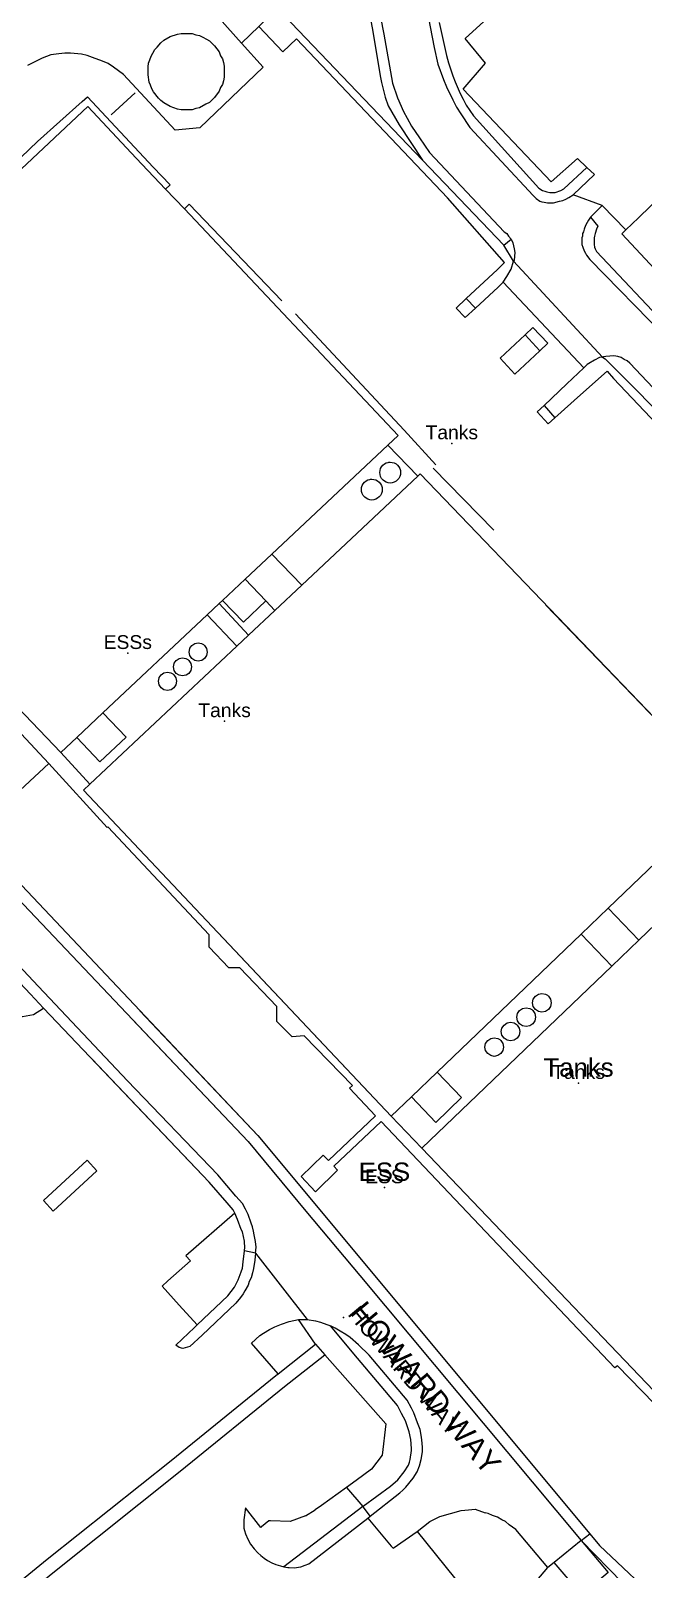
# Model space of a CAD drawing. Header units: millimetres. Extents: x 111502 to 977541, y 8702 to 1044108.
# Drawn here: x 975233.3 to 975333, y 478580.9 to 478831.4 of the extents above; entities that cross this region are included whole.
import ezdxf
from ezdxf.enums import TextEntityAlignment as Align

# ---------------------------------------------------------------- set-up
doc = ezdxf.new("R2010")
doc.units = ezdxf.units.MM
doc.header["$LTSCALE"] = 0.25
doc.layers.add('X HVSS Site Background', color=8, linetype='Continuous')
doc.styles.add('85C29BD3-77E0-4928-B775-6F', font='arial.ttf', dxfattribs={"height": 0.2})
doc.styles.add('OS Master Map$1$Standard', font='txt')

# ---------------------------------------------------------------- blocks, each defined once
blk = doc.blocks.new('OS MAP')
at = {"layer": 'X HVSS Site Background'}
for points in [[(489070.6, 243382.6), (489072.6, 243372.3), (489074, 243364.3), (489074.8, 243361.9), (489075.8, 243359.7), (489076.4, 243358.6), (489077.1, 243357.3), (489078.4, 243355.4), (489080, 243353), (489092.2, 243340.1), (489092.6, 243339.8), (489092.9, 243339.4), (489093.3, 243338.9)], [(489078.59, 243381.38), (489080.8, 243370.1), (489081.4, 243367.4), (489082.3, 243364.9), (489082.8, 243363.7), (489083.8, 243361.6), (489084.4, 243360.4), (489085.1, 243359.3), (489086.6, 243357.1), (489096.9, 243346), (489097.4, 243345.5), (489098, 243345.1), (489098.3, 243345), (489098.7, 243344.9), (489099.2, 243344.8), (489100.2, 243344.8), (489101.2, 243345.1), (489101.7, 243345.2), (489102.2, 243345.4), (489102.7, 243345.7), (489103.4, 243346.1)], [(489081.6, 243374.2), (489082.8, 243368.8), (489083.1, 243367.6), (489083.8, 243365.5), (489084.2, 243364.5), (489085, 243362.6), (489085.5, 243361.7), (489086, 243360.7), (489087.2, 243359), (489097.8, 243347.2), (489098.4, 243346.8), (489098.8, 243346.7), (489099.1, 243346.6), (489099.6, 243346.5), (489100.5, 243346.5), (489101.4, 243346.8), (489101.9, 243347.1), (489105.65, 243350.55)], [(489066.2, 243387.4), (489066.7, 243386.9), (489067.5, 243385.9), (489068.1, 243384.8), (489068.4, 243384.2), (489068.7, 243383.5), (489069, 243382.4), (489070.8, 243372.7), (489072, 243365.5), (489072.2, 243364.4), (489072.8, 243362), (489073.3, 243360.6), (489075.1, 243357.5), (489078.87, 243351.77)], [(489078.87, 243351.77), (489050.4, 243381.6), (489011.8, 243375.2), (489000, 243371.8), (488950.1, 243357.75), (488935.55, 243343.85), (488923.05, 243331.8)], [(489049.4, 243370.8), (489045.8, 243374.9), (489051, 243380), (489054.7, 243375.9), (489052.26, 243373.55)], [(489104.09, 243352.04), (489099.84, 243348.22), (489085.49, 243363.35), (489089.16, 243367.58), (489085.81, 243371.56), (489093.65, 243378.77)], [(489052.26, 243373.55), (489049.4, 243370.8)], [(489091.07, 243333.98), (489092.25, 243335.09), (489082.94, 243345.61), (489058.4, 243371.5), (489056.13, 243369.42), (489052.26, 243373.55)], [(489049.4, 243370.8), (489052.96, 243366.91), (489042.62, 243357.02), (489038.61, 243356.62), (489030.2, 243365.7), (489028.6, 243366.9), (489027.7, 243367.5), (489026.8, 243367.9), (489025.2, 243368.5), (489024.3, 243368.8), (489023.4, 243369), (489021.6, 243369.2), (489020.7, 243369.2), (489019.7, 243369.1), (489018.4, 243368.9), (489017, 243368.4), (489014.6, 243367.2)], [(489044.21, 243361.18), (489043.61, 243360.88), (489042.61, 243360.28), (489042.01, 243360.18), (489041.41, 243359.98), (489039.61, 243359.98), (489039.01, 243360.08), (489037.81, 243360.48), (489036.81, 243361.08), (489036.31, 243361.48), (489035.91, 243361.88), (489035.11, 243362.88), (489034.81, 243363.38), (489034.61, 243363.98), (489034.41, 243364.48), (489034.21, 243365.68), (489034.21, 243366.98), (489034.31, 243367.58), (489034.51, 243368.08), (489034.71, 243368.68), (489035.01, 243369.18), (489035.31, 243369.78), (489035.71, 243370.18), (489036.31, 243370.88), (489036.81, 243371.28), (489037.81, 243371.88), (489039.01, 243372.28), (489039.61, 243372.38), (489041.41, 243372.38), (489042.01, 243372.18), (489042.61, 243372.08), (489043.11, 243371.78), (489043.71, 243371.48), (489044.21, 243371.18), (489045.01, 243370.38), (489045.81, 243369.38), (489046.01, 243368.78), (489046.31, 243368.28), (489046.51, 243367.68), (489046.61, 243367.08), (489046.61, 243365.28), (489046.51, 243364.68), (489046.31, 243364.08), (489046.01, 243363.58), (489045.81, 243362.98), (489045.01, 243361.98), (489044.21, 243361.18)], [(489032.11, 243362.75), (489028.23, 243359.12)], [(488969.3, 243308.4), (488993.97, 243331.87), (488993.57, 243332.29), (488992.58, 243332.38), (488991.44, 243332.47), (488989.91, 243334.08), (488989.78, 243336.28), (488991.46, 243337.88), (488993.72, 243337.69), (488995.23, 243336.1), (488995.24, 243334.78), (488995.24, 243333.9), (488995.66, 243333.47), (489000, 243337.6), (489024.4, 243360.5), (489032.31, 243352.11), (489037.07, 243347.05)], [(488999.7, 243339.01), (489000, 243339.3), (489016.2, 243354.8), (489023.5, 243361.3), (489024.38, 243362.08), (489035.07, 243350.64)], [(489129.4, 243357.3), (489114.03, 243342.35), (489112, 243340.39)], [(489037.07, 243347.05), (489037.83, 243347.72), (489035.07, 243350.64)], [(489092.1, 243337.9), (489078.87, 243351.77)], [(489103.4, 243346.1), (489106.86, 243349.45), (489105.65, 243350.55)], [(489105.65, 243350.55), (489104.09, 243352.04)], [(489037.07, 243347.05), (489040.13, 243343.81)], [(489108.1, 243344.4), (489103.4, 243346.1)], [(489040.13, 243343.81), (489040.92, 243344.61), (489055.97, 243328.87)], [(489040.13, 243343.81), (489074.9, 243306.9), (489073.26, 243305.36)], [(489108.1, 243344.4), (489106.2, 243342.5)], [(489112, 243340.39), (489108.1, 243344.4)], [(489106.2, 243342.5), (489105.9, 243342), (489105.7, 243341.6), (489105.4, 243341.1), (489105.2, 243340.5), (489105.1, 243340.1), (489104.9, 243339.8), (489104.9, 243339.4), (489104.8, 243339.1), (489104.8, 243338), (489105, 243337.6), (489105.2, 243337), (489105.4, 243336.6), (489105.6, 243336.3), (489106.1, 243335.6), (489118.2, 243323.2)], [(489106.2, 243342.5), (489107.4, 243341), (489107.2, 243340.5), (489107, 243339.8), (489106.9, 243339.4), (489106.8, 243339.1), (489106.8, 243338), (489106.9, 243337.6), (489107, 243337.3), (489107.2, 243336.9), (489119, 243324.4), (489119.4, 243324.1), (489120.4, 243323.5), (489121.4, 243323.1), (489122, 243323), (489122.6, 243322.8), (489123.2, 243322.8), (489123.9, 243322.7), (489124.5, 243322.7), (489125.1, 243322.8), (489126.4, 243321.2)], [(489112, 243340.39), (489111.33, 243339.75), (489124.23, 243325.92)], [(489092.1, 243337.9), (489093.3, 243338.9)], [(489093.7, 243335.3), (489092.1, 243337.9)], [(489093.3, 243338.9), (489093.6, 243338.3), (489093.8, 243337.3), (489093.9, 243336.7), (489093.8, 243335.5), (489093.7, 243335.3)], [(489092, 243331.9), (489092.6, 243332.8), (489093.3, 243334), (489093.7, 243335.3)], [(489093.7, 243335.3), (489108.2, 243319.7)], [(489086.01, 243329.22), (489091.07, 243333.98)], [(489092, 243331.9), (489091.2, 243331.1), (489087.49, 243327.64)], [(489105.14, 243317.96), (489092, 243331.9)], [(489086.01, 243329.22), (489084.37, 243327.65), (489085.85, 243326.16), (489087.49, 243327.64)], [(489087.49, 243327.64), (489086.01, 243329.22)], [(489058.2, 243326.74), (489075.88, 243307.79), (489081.03, 243302.16)], [(489098, 243320.7), (489093.9, 243316.9), (489091.5, 243319.5), (489095.6, 243323.3)], [(489095.6, 243323.3), (489096.85, 243324.48), (489099.28, 243321.93), (489098, 243320.7)], [(489095.6, 243323.3), (489098, 243320.7)], [(489105.14, 243317.96), (489102.38, 243315.32)], [(489105.7, 243318.5), (489105.14, 243317.96)], [(489108.2, 243319.7), (489107.7, 243319.6), (489106.9, 243319.2), (489105.93, 243318.65), (489105.7, 243318.5)], [(489153.1, 243275.85), (489112.6, 243318.7), (489112.2, 243319.1), (489111.7, 243319.3), (489111.2, 243319.6), (489110.7, 243319.8), (489110, 243319.9), (489108.7, 243319.8), (489108.32, 243319.72), (489108.2, 243319.7)], [(489108.2, 243319.7), (489108.6, 243319.4), (489113.8, 243314.2), (489132.12, 243295.42), (489133.8, 243293.7), (489169.9, 243255.5)], [(489102.38, 243315.32), (489098.7, 243311.8)], [(489104.62, 243313.54), (489108.93, 243317.39), (489109.97, 243316.22), (489202.46, 243218.66), (489194.88, 243211.17), (489203.56, 243203.15)], [(489018.08, 243253.52), (489000, 243272.8), (488967.3, 243307.4), (488963.8, 243304.1), (488963.1, 243304.8), (488962.8, 243305.5), (488962.7, 243306.2), (488962.5, 243306.9), (488962.5, 243307.9), (488962.6, 243308.8), (488962.8, 243309.7), (488963, 243310.5), (488963.5, 243311.6), (488963.9, 243312.4), (488964.8, 243313.7)], [(489100.41, 243309.77), (489104.62, 243313.54)], [(489098.7, 243311.8), (489097.56, 243310.79), (489099.33, 243308.8), (489099.34, 243308.81), (489100.41, 243309.77)], [(489098.7, 243311.8), (489100.41, 243309.77)], [(489020, 243255.3), (489000, 243276.2), (488969.3, 243308.4)], [(489073.26, 243305.36), (489054.38, 243287.61)], [(489078.14, 243300.32), (489073.26, 243305.36)], [(489072.47, 243299.64), (489072.43, 243299.67), (489072.22, 243299.93), (489072.07, 243300.22), (489071.97, 243300.54), (489071.94, 243300.87), (489071.97, 243301.2), (489072.07, 243301.52), (489072.22, 243301.82), (489072.43, 243302.07), (489072.69, 243302.28), (489072.98, 243302.44), (489073.3, 243302.54), (489073.41, 243302.55), (489073.63, 243302.57), (489073.97, 243302.54), (489074.28, 243302.44), (489074.58, 243302.28), (489074.83, 243302.07), (489075.04, 243301.82), (489075.2, 243301.52), (489075.3, 243301.2), (489075.33, 243300.87), (489075.32, 243300.67), (489075.3, 243300.54), (489075.2, 243300.22), (489075.04, 243299.93), (489074.83, 243299.67), (489074.58, 243299.46), (489074.28, 243299.3), (489073.97, 243299.21), (489073.63, 243299.17), (489073.3, 243299.21), (489072.98, 243299.3), (489072.69, 243299.46), (489072.47, 243299.64)], [(489059.22, 243282.54), (489078.14, 243300.32)], [(489078.14, 243300.32), (489078.5, 243300.66), (489128.5, 243248.56), (489109.1, 243229.94)], [(489090.49, 243291.5), (489080.6, 243301.62)], [(489018.08, 243253.52), (489006.3, 243242.6), (489000, 243249.4), (488999.52, 243248.9), (488984.16, 243264.99), (488979.2, 243269.95), (488978.83, 243270.33), (488979.6, 243271.1), (488980.45, 243271.95), (488983.4, 243274.9), (488978.5, 243280.1), (488974.6, 243276.4), (488955.8, 243296.5), (488958.05, 243298.62)], [(489069.48, 243296.88), (489069.44, 243296.91), (489069.23, 243297.17), (489069.07, 243297.46), (489068.98, 243297.78), (489068.94, 243298.11), (489068.98, 243298.44), (489069.07, 243298.76), (489069.23, 243299.05), (489069.44, 243299.31), (489069.7, 243299.52), (489069.99, 243299.68), (489070.31, 243299.77), (489070.41, 243299.79), (489070.64, 243299.81), (489070.97, 243299.77), (489071.29, 243299.68), (489071.58, 243299.52), (489071.84, 243299.31), (489072.05, 243299.05), (489072.21, 243298.76), (489072.3, 243298.44), (489072.34, 243298.11), (489072.33, 243297.9), (489072.3, 243297.78), (489072.21, 243297.46), (489072.05, 243297.17), (489071.84, 243296.91), (489071.58, 243296.7), (489071.29, 243296.54), (489070.97, 243296.45), (489070.64, 243296.41), (489070.31, 243296.45), (489069.99, 243296.54), (489069.7, 243296.7), (489069.48, 243296.88)], [(488946.94, 243294.27), (488946.59, 243289.8), (488965.4, 243274.45), (488991, 243253.65), (489000, 243246.3), (489007.2, 243240.4), (489052.09, 243192.92), (489106.1, 243128.03)], [(488945.8, 243288.35), (488946.1, 243288.05), (488949.4, 243285.35), (488966.5, 243271.4), (489000, 243243.6), (489006, 243238.9), (489050.49, 243191.92), (489059.92, 243180.61), (489068.66, 243170.13), (489104.69, 243126.92)], [(489054.38, 243287.61), (489050.02, 243283.51)], [(489059.22, 243282.54), (489054.38, 243287.61)], [(489050.02, 243283.51), (489046.34, 243280.06)], [(489053.38, 243279.99), (489050.02, 243283.51)], [(489054.86, 243278.44), (489059.22, 243282.54)], [(489046.34, 243280.06), (489045.79, 243279.53)], [(489053.38, 243279.99), (489049.74, 243276.5), (489046.34, 243280.06)], [(489054.86, 243278.44), (489053.38, 243279.99)], [(489043.86, 243277.73), (489026.88, 243261.77)], [(489045.79, 243279.53), (489043.86, 243277.73)], [(489048.66, 243272.62), (489043.86, 243277.73)], [(489045.79, 243279.53), (489050.59, 243274.42)], [(489050.59, 243274.42), (489054.86, 243278.44)], [(489024.76, 243250.15), (489048.66, 243272.62)], [(489043.24, 243272.85), (489043.42, 243272.7), (489043.74, 243272.22), (489043.85, 243271.65), (489043.74, 243271.08), (489043.42, 243270.6), (489042.96, 243270.29), (489042.94, 243270.28), (489042.37, 243270.17), (489041.81, 243270.28), (489041.33, 243270.6), (489041.01, 243271.08), (489040.89, 243271.65), (489041.01, 243272.22), (489041.03, 243272.27), (489041.33, 243272.7), (489041.81, 243273.02), (489042.37, 243273.13), (489042.94, 243273.02), (489043.24, 243272.85)], [(489048.66, 243272.62), (489050.59, 243274.42)], [(489040.7, 243270.43), (489040.88, 243270.28), (489041.2, 243269.8), (489041.31, 243269.23), (489041.2, 243268.66), (489040.88, 243268.18), (489040.41, 243267.87), (489040.39, 243267.86), (489039.83, 243267.75), (489039.26, 243267.86), (489038.78, 243268.18), (489038.46, 243268.66), (489038.35, 243269.23), (489038.46, 243269.8), (489038.48, 243269.85), (489038.78, 243270.28), (489039.26, 243270.6), (489039.83, 243270.71), (489040.39, 243270.6), (489040.7, 243270.43)], [(489038.25, 243268.08), (489038.43, 243267.92), (489038.75, 243267.44), (489038.86, 243266.88), (489038.75, 243266.31), (489038.43, 243265.83), (489037.96, 243265.52), (489037.95, 243265.51), (489037.38, 243265.4), (489036.81, 243265.51), (489036.33, 243265.83), (489036.01, 243266.31), (489035.9, 243266.88), (489036.01, 243267.44), (489036.04, 243267.5), (489036.33, 243267.92), (489036.81, 243268.25), (489037.38, 243268.36), (489037.95, 243268.25), (489038.25, 243268.08)], [(489026.88, 243261.77), (489022.61, 243257.75)], [(489026.88, 243261.77), (489030.64, 243257.77), (489026.37, 243253.76), (489022.61, 243257.75)], [(489022.61, 243257.75), (489020, 243255.3)], [(489020, 243255.3), (489024.76, 243250.15)], [(489044.14, 243225.6), (489027.69, 243243.19), (489027.54, 243243.05), (489018.08, 243253.52)], [(489051.69, 243173.72), (489051.79, 243174.72), (489051.69, 243175.62), (489051.49, 243176.72), (489051.39, 243177.32), (489051.19, 243178.02), (489050.99, 243178.62), (489050.49, 243180.02), (489050.09, 243180.92), (489049.59, 243181.82), (489048.49, 243183.02), (489045.59, 243186.52), (489030.85, 243201.83), (489016.4, 243217.2), (489001.3, 243233.2), (489000, 243234.6), (488979.35, 243251.45)], [(489073.8, 243196.06), (489023.7, 243249.16), (489024.76, 243250.15)], [(489114.08, 243224.73), (489133.3, 243243.16), (489137.22, 243239.05)], [(489109.1, 243229.94), (489104.7, 243225.72)], [(489114.08, 243224.73), (489109.1, 243229.94)], [(489049.14, 243220.21), (489047.35, 243220.22), (489044.17, 243223.56), (489044.14, 243225.6)], [(489104.7, 243225.72), (489081.26, 243203.22)], [(489109.68, 243220.5), (489104.7, 243225.72)], [(489109.68, 243220.5), (489114.08, 243224.73)], [(489129.5, 243137.76), (489128.55, 243136.92), (489110.61, 243155.4), (489110.2, 243155.05), (489072.13, 243195.19), (489064.46, 243187.91), (489065.06, 243187.24), (489061.47, 243183.74), (489059.12, 243186.23), (489062.73, 243189.73), (489063.57, 243188.85), (489071.24, 243196.12), (489067.02, 243200.6), (489067.47, 243201.04), (489059.64, 243209.13), (489057.65, 243208.95), (489055.16, 243211.5), (489055.17, 243213.92), (489049.14, 243220.21)], [(489078.8, 243190.86), (489109.68, 243220.5)], [(489104.69, 243126.92), (489118.29, 243113.02), (489167.5, 243156.7), (489181, 243171.4), (489193, 243186), (489193.39, 243186.51), (489202.4, 243198.4), (489213.2, 243212), (489218.4, 243218.5), (489220.8, 243222.1)], [(489017.22, 243213.67), (489015.1, 243215.9), (489012.5, 243218.7)], [(489096.8, 243214.51), (489096.92, 243215.1), (489097.25, 243215.59), (489097.74, 243215.92), (489098.32, 243216.03), (489098.9, 243215.92), (489099.22, 243215.74), (489099.4, 243215.59), (489099.73, 243215.1), (489099.84, 243214.51), (489099.73, 243213.93), (489099.4, 243213.44), (489098.9, 243213.11), (489098.32, 243212.99), (489097.74, 243213.11), (489097.25, 243213.44), (489096.92, 243213.93), (489096.8, 243214.51)], [(489010.48, 243213.48), (489012.1, 243212.56), (489013.35, 243212.3), (489013.76, 243212.28), (489015.59, 243212.64), (489017.22, 243213.67)], [(489048.34, 243180.25), (489048.09, 243180.82), (489047.09, 243181.92), (489044.19, 243185.32), (489017.22, 243213.67)], [(489094.24, 243212.18), (489094.36, 243212.76), (489094.69, 243213.26), (489095.18, 243213.59), (489095.76, 243213.7), (489096.35, 243213.59), (489096.66, 243213.41), (489096.84, 243213.26), (489097.17, 243212.76), (489097.28, 243212.18), (489097.17, 243211.6), (489096.84, 243211.11), (489096.35, 243210.78), (489095.76, 243210.66), (489095.18, 243210.78), (489094.69, 243211.11), (489094.36, 243211.6), (489094.24, 243212.18)], [(489091.7, 243209.82), (489091.82, 243210.4), (489092.15, 243210.89), (489092.64, 243211.23), (489093.22, 243211.34), (489093.8, 243211.23), (489094.12, 243211.05), (489094.3, 243210.89), (489094.63, 243210.4), (489094.74, 243209.82), (489094.63, 243209.24), (489094.3, 243208.74), (489093.8, 243208.41), (489093.22, 243208.3), (489092.64, 243208.41), (489092.15, 243208.74), (489091.82, 243209.24), (489091.7, 243209.82)], [(489089.04, 243207.31), (489089.16, 243207.89), (489089.49, 243208.39), (489089.98, 243208.72), (489090.56, 243208.83), (489091.15, 243208.72), (489091.46, 243208.54), (489091.64, 243208.39), (489091.97, 243207.89), (489092.09, 243207.31), (489091.97, 243206.73), (489091.64, 243206.24), (489091.15, 243205.91), (489090.56, 243205.79), (489089.98, 243205.91), (489089.49, 243206.24), (489089.16, 243206.73), (489089.04, 243207.31)], [(489081.26, 243203.22), (489077.08, 243199.2)], [(489081.26, 243203.22), (489085.25, 243199.07), (489081.07, 243195.05), (489077.08, 243199.2)], [(489077.08, 243199.2), (489073.8, 243196.06)], [(489106.1, 243128.03), (489107.69, 243126.12), (489118.29, 243116.12), (489145.5, 243140), (489164.4, 243157), (489177.9, 243171.1), (489199.45, 243198.02)], [(489073.8, 243196.06), (489078.8, 243190.86)], [(489129.5, 243137.76), (489078.8, 243190.86)], [(489017.2, 243182.34), (489024.3, 243188.87), (489025.89, 243187.14), (489018.8, 243180.61), (489017.2, 243182.34)], [(489048.34, 243180.25), (489040.38, 243173.32), (489041.12, 243172.48), (489037.45, 243169.23), (489036.49, 243168.39), (489039.29, 243165.29), (489042.21, 243162.06)], [(489049.89, 243174.12), (489049.99, 243174.72), (489049.89, 243175.52), (489049.89, 243175.72), (489049.59, 243177.22), (489049.39, 243177.62), (489048.79, 243179.22), (489048.34, 243180.25)], [(489051.69, 243173.72), (489051.59, 243172.62), (489051.39, 243171.22), (489051.19, 243170.52), (489050.99, 243169.72), (489050.69, 243169.12), (489050.49, 243168.52), (489049.99, 243167.62), (489049.69, 243167.12), (489049.29, 243166.52), (489048.49, 243165.62), (489043, 243160.4), (489041.04, 243158.56), (489039.89, 243158.21), (489039.26, 243158.4), (489038.75, 243158.75), (489040.79, 243160.7), (489041.73, 243161.6), (489042.21, 243162.06)], [(489042.21, 243162.06), (489047.19, 243166.82), (489048.29, 243168.22), (489048.89, 243169.42), (489049.39, 243170.72), (489049.59, 243171.32), (489049.7, 243172.34), (489049.89, 243174.12)], [(489051.69, 243173.72), (489049.89, 243174.12)], [(489051.69, 243173.72), (489060.09, 243162.92)], [(489055.39, 243154.11), (489051.07, 243159.11), (489052.39, 243160.32), (489052.99, 243160.72), (489053.96, 243161.3), (489053.97, 243161.3), (489054.85, 243161.75), (489055.95, 243162.17), (489057.19, 243162.62), (489058.69, 243162.92)], [(489058.69, 243162.92), (489060.09, 243162.92)], [(489061.49, 243158.92), (489058.69, 243162.92)], [(489060.09, 243162.92), (489061.49, 243162.72), (489062.29, 243162.52), (489063.89, 243161.92)], [(489070.38, 243130.91), (489075.19, 243134.72), (489075.69, 243135.12), (489076.19, 243135.62), (489077.39, 243137.12), (489077.99, 243138.12), (489078.39, 243139.12), (489078.69, 243140.12), (489078.79, 243140.72), (489078.89, 243141.42), (489078.89, 243142.12), (489078.79, 243143.32), (489078.69, 243144.12), (489078.49, 243145.02), (489078.09, 243146.12), (489077.49, 243147.72), (489077.09, 243148.52), (489076.39, 243149.82), (489070.19, 243157.12), (489068.49, 243158.82), (489067.09, 243160.02), (489066.39, 243160.52), (489065.49, 243161.02), (489064.69, 243161.52), (489063.89, 243161.92)], [(489069.19, 243132.49), (489069.2, 243132.5), (489069.21, 243132.51), (489073.69, 243135.82), (489074.89, 243136.82), (489075.89, 243138.12), (489076.59, 243139.22), (489076.79, 243139.72), (489076.89, 243140.12), (489077.09, 243141.62), (489077.09, 243141.92), (489076.99, 243143.42), (489076.69, 243144.62), (489076.09, 243146.42), (489075.49, 243147.62), (489074.79, 243148.92), (489068.29, 243156.62), (489063.89, 243161.92)], [(489017, 243117.9), (489015.9, 243119.3), (489015.86, 243119.34), (489019.24, 243122.11), (489039.44, 243138.21), (489056.44, 243152), (489063.01, 243157.19)], [(489055.39, 243154.11), (489061.49, 243158.92)], [(489061.49, 243158.92), (489063.01, 243157.19)], [(489063.01, 243157.19), (489072.89, 243145.92), (489072.33, 243140.85), (489070.58, 243138.55), (489068.1, 243136.71), (489066.51, 243135.57)], [(488959.65, 243076.9), (488965.8, 243081.8), (488987.1, 243098.75), (488998.99, 243108.47), (489000, 243109.3), (489014.21, 243120.96), (489017.8, 243123.9), (489038, 243140), (489055, 243153.8), (489055.39, 243154.11)], [(489066.51, 243135.57), (489062.43, 243132.63), (489061.39, 243131.94)], [(489066.51, 243135.57), (489069.19, 243132.49)], [(489053.89, 243130.12), (489052.68, 243129.16), (489052.55, 243129.06), (489050.07, 243132.26), (489049.8, 243130.3), (489049.82, 243128.95), (489049.91, 243128.56), (489050.08, 243128.04), (489050.43, 243127.17), (489050.91, 243126.35), (489051.51, 243125.61), (489052.06, 243124.96), (489052.55, 243124.48), (489053.13, 243124.04), (489053.66, 243123.67), (489054.35, 243123.3), (489055, 243123.06), (489055.76, 243122.8), (489056.31, 243122.68)], [(489069.19, 243132.49), (489069.18, 243132.49), (489056.31, 243122.68)], [(489070.38, 243130.91), (489069.28, 243132.39), (489069.19, 243132.49)], [(489077.99, 243128.42), (489080.06, 243130.06), (489081.7, 243130.84), (489085.15, 243131.83), (489086.36, 243131.92), (489087.48, 243132.04), (489089.07, 243131.47)], [(489059.86, 243130.94), (489057.32, 243130.03), (489054.17, 243130.12), (489053.89, 243130.12)], [(489056.31, 243122.68), (489056.98, 243122.56), (489057.2, 243122.53), (489058.06, 243122.49), (489058.71, 243122.6), (489059.1, 243122.66), (489059.81, 243122.92), (489060.41, 243123.16), (489070, 243130.6)], [(489059.86, 243130.94), (489061.39, 243131.94)], [(489070, 243130.6), (489070.38, 243130.91)], [(489070, 243130.6), (489073.8, 243126)], [(489099.29, 243122.52), (489094.09, 243128.72), (489092.99, 243129.52), (489092.39, 243130.02), (489091.79, 243130.32), (489091.09, 243130.72), (489090.29, 243131.02), (489089.59, 243131.32), (489089.07, 243131.47)], [(489073.8, 243126), (489074.1, 243125.7), (489077.99, 243128.42)], [(489077.99, 243128.42), (489090.15, 243113.3)], [(489104.69, 243126.92), (489106.1, 243128.03)], [(489104.69, 243126.92), (489100.32, 243123.36)], [(489104.69, 243126.92), (489109.1, 243121.71)], [(489095.99, 243118.62), (489099.29, 243122.52)], [(489100.32, 243123.36), (489099.29, 243122.52)], [(489109.1, 243121.71), (489104.82, 243118.08), (489100.32, 243123.36)]]:
    blk.add_lwpolyline(points, dxfattribs=at)
at = {"layer": 'X HVSS Site Background', "flags": 128}
for points in [[(489098.98, 243279.31), (489128.5, 243248.56), (489128.5, 243248.56), (489109.1, 243229.94)], [(489114.08, 243224.73), (489133.3, 243243.16), (489133.3, 243243.16), (489137.22, 243239.05)], [(489109.1, 243229.94), (489104.7, 243225.72)], [(489114.08, 243224.73), (489109.1, 243229.94)], [(489073.8, 243196.06), (489045.61, 243225.94)], [(489104.7, 243225.72), (489081.26, 243203.22)], [(489109.68, 243220.5), (489104.7, 243225.72)], [(489049.14, 243220.21), (489047.35, 243220.22), (489047.35, 243220.22), (489044.17, 243223.56), (489044.17, 243223.56), (489044.16, 243224.49)], [(489109.68, 243220.5), (489114.08, 243224.73)], [(489128.55, 243136.92), (489110.61, 243155.4), (489110.61, 243155.4), (489110.2, 243155.05), (489110.2, 243155.05), (489072.13, 243195.19), (489072.13, 243195.19), (489064.46, 243187.91), (489064.46, 243187.91), (489065.06, 243187.24), (489065.06, 243187.24), (489061.47, 243183.74), (489061.47, 243183.74), (489059.12, 243186.23), (489059.12, 243186.23), (489062.73, 243189.73), (489062.73, 243189.73), (489063.57, 243188.85), (489063.57, 243188.85), (489071.24, 243196.12), (489071.24, 243196.12), (489067.02, 243200.6), (489067.02, 243200.6), (489067.47, 243201.04), (489067.47, 243201.04), (489059.64, 243209.13), (489059.64, 243209.13), (489057.65, 243208.95), (489057.65, 243208.95), (489055.16, 243211.5), (489055.16, 243211.5), (489055.17, 243213.92), (489055.17, 243213.92), (489049.14, 243220.21)], [(489078.8, 243190.86), (489109.68, 243220.5)], [(489104.69, 243126.92), (489118.29, 243113.02), (489118.29, 243113.02), (489167.5, 243156.7), (489167.5, 243156.7), (489181, 243171.4), (489181, 243171.4), (489193, 243186), (489193, 243186), (489193.39, 243186.51), (489193.39, 243186.51), (489202.4, 243198.4), (489202.4, 243198.4), (489213.2, 243212), (489213.2, 243212), (489218.4, 243218.5), (489218.4, 243218.5), (489220.8, 243222.1)], [(489096.8, 243214.51), (489096.92, 243215.1), (489096.92, 243215.1), (489097.25, 243215.59), (489097.25, 243215.59), (489097.74, 243215.92), (489097.74, 243215.92), (489098.32, 243216.03), (489098.32, 243216.03), (489098.9, 243215.92), (489098.9, 243215.92), (489099.22, 243215.74), (489099.22, 243215.74), (489099.4, 243215.59), (489099.4, 243215.59), (489099.73, 243215.1), (489099.73, 243215.1), (489099.84, 243214.51), (489099.84, 243214.51), (489099.73, 243213.93), (489099.73, 243213.93), (489099.4, 243213.44), (489099.4, 243213.44), (489098.9, 243213.11), (489098.9, 243213.11), (489098.32, 243212.99), (489098.32, 243212.99), (489097.74, 243213.11), (489097.74, 243213.11), (489097.25, 243213.44), (489097.25, 243213.44), (489096.92, 243213.93), (489096.92, 243213.93), (489096.8, 243214.51)], [(489032.89, 243213.22), (489052.09, 243192.92), (489052.09, 243192.92), (489106.1, 243128.03)], [(489094.24, 243212.18), (489094.36, 243212.76), (489094.36, 243212.76), (489094.69, 243213.26), (489094.69, 243213.26), (489095.18, 243213.59), (489095.18, 243213.59), (489095.76, 243213.7), (489095.76, 243213.7), (489096.35, 243213.59), (489096.35, 243213.59), (489096.66, 243213.41), (489096.66, 243213.41), (489096.84, 243213.26), (489096.84, 243213.26), (489097.17, 243212.76), (489097.17, 243212.76), (489097.28, 243212.18), (489097.28, 243212.18), (489097.17, 243211.6), (489097.17, 243211.6), (489096.84, 243211.11), (489096.84, 243211.11), (489096.35, 243210.78), (489096.35, 243210.78), (489095.76, 243210.66), (489095.76, 243210.66), (489095.18, 243210.78), (489095.18, 243210.78), (489094.69, 243211.11), (489094.69, 243211.11), (489094.36, 243211.6), (489094.36, 243211.6), (489094.24, 243212.18)], [(489031.57, 243211.9), (489050.49, 243191.92), (489050.49, 243191.92), (489059.92, 243180.61), (489059.92, 243180.61), (489068.66, 243170.13), (489068.66, 243170.13), (489104.69, 243126.92)], [(489091.7, 243209.82), (489091.82, 243210.4), (489091.82, 243210.4), (489092.15, 243210.89), (489092.15, 243210.89), (489092.64, 243211.23), (489092.64, 243211.23), (489093.22, 243211.34), (489093.22, 243211.34), (489093.8, 243211.23), (489093.8, 243211.23), (489094.12, 243211.05), (489094.12, 243211.05), (489094.3, 243210.89), (489094.3, 243210.89), (489094.63, 243210.4), (489094.63, 243210.4), (489094.74, 243209.82), (489094.74, 243209.82), (489094.63, 243209.24), (489094.63, 243209.24), (489094.3, 243208.74), (489094.3, 243208.74), (489093.8, 243208.41), (489093.8, 243208.41), (489093.22, 243208.3), (489093.22, 243208.3), (489092.64, 243208.41), (489092.64, 243208.41), (489092.15, 243208.74), (489092.15, 243208.74), (489091.82, 243209.24), (489091.82, 243209.24), (489091.7, 243209.82)], [(489089.04, 243207.31), (489089.16, 243207.89), (489089.16, 243207.89), (489089.49, 243208.39), (489089.49, 243208.39), (489089.98, 243208.72), (489089.98, 243208.72), (489090.56, 243208.83), (489090.56, 243208.83), (489091.15, 243208.72), (489091.15, 243208.72), (489091.46, 243208.54), (489091.46, 243208.54), (489091.64, 243208.39), (489091.64, 243208.39), (489091.97, 243207.89), (489091.97, 243207.89), (489092.09, 243207.31), (489092.09, 243207.31), (489091.97, 243206.73), (489091.97, 243206.73), (489091.64, 243206.24), (489091.64, 243206.24), (489091.15, 243205.91), (489091.15, 243205.91), (489090.56, 243205.79), (489090.56, 243205.79), (489089.98, 243205.91), (489089.98, 243205.91), (489089.49, 243206.24), (489089.49, 243206.24), (489089.16, 243206.73), (489089.16, 243206.73), (489089.04, 243207.31)], [(489048.34, 243180.25), (489048.09, 243180.82), (489048.09, 243180.82), (489047.09, 243181.92), (489047.09, 243181.92), (489044.19, 243185.32), (489044.19, 243185.32), (489025.08, 243205.41)], [(489051.69, 243173.72), (489051.79, 243174.72), (489051.79, 243174.72), (489051.69, 243175.62), (489051.69, 243175.62), (489051.49, 243176.72), (489051.49, 243176.72), (489051.39, 243177.32), (489051.39, 243177.32), (489051.19, 243178.02), (489051.19, 243178.02), (489050.99, 243178.62), (489050.99, 243178.62), (489050.49, 243180.02), (489050.49, 243180.02), (489050.09, 243180.92), (489050.09, 243180.92), (489049.59, 243181.82), (489049.59, 243181.82), (489048.49, 243183.02), (489048.49, 243183.02), (489045.59, 243186.52), (489045.59, 243186.52), (489030.85, 243201.83), (489030.85, 243201.83), (489026.32, 243206.65)], [(489081.26, 243203.22), (489077.08, 243199.2)], [(489081.26, 243203.22), (489085.25, 243199.07), (489085.25, 243199.07), (489081.07, 243195.05), (489081.07, 243195.05), (489077.08, 243199.2)], [(489077.08, 243199.2), (489073.8, 243196.06)], [(489106.1, 243128.03), (489107.69, 243126.12), (489107.69, 243126.12), (489118.29, 243116.12), (489118.29, 243116.12), (489145.5, 243140), (489145.5, 243140), (489164.4, 243157), (489164.4, 243157), (489177.9, 243171.1), (489177.9, 243171.1), (489199.45, 243198.02)], [(489073.8, 243196.06), (489078.8, 243190.86)], [(489129.5, 243137.76), (489078.8, 243190.86)], [(489017.2, 243182.34), (489024.3, 243188.87), (489024.3, 243188.87), (489025.89, 243187.14), (489025.89, 243187.14), (489018.8, 243180.61), (489018.8, 243180.61), (489017.2, 243182.34)], [(489048.34, 243180.25), (489040.38, 243173.32), (489040.38, 243173.32), (489041.12, 243172.48), (489041.12, 243172.48), (489037.45, 243169.23), (489037.45, 243169.23), (489036.49, 243168.39), (489036.49, 243168.39), (489039.29, 243165.29), (489039.29, 243165.29), (489042.21, 243162.06)], [(489049.89, 243174.12), (489049.99, 243174.72), (489049.99, 243174.72), (489049.89, 243175.52), (489049.89, 243175.52), (489049.89, 243175.72), (489049.89, 243175.72), (489049.59, 243177.22), (489049.59, 243177.22), (489049.39, 243177.62), (489049.39, 243177.62), (489048.79, 243179.22), (489048.79, 243179.22), (489048.34, 243180.25)], [(489051.69, 243173.72), (489051.59, 243172.62), (489051.59, 243172.62), (489051.39, 243171.22), (489051.39, 243171.22), (489051.19, 243170.52), (489051.19, 243170.52), (489050.99, 243169.72), (489050.99, 243169.72), (489050.69, 243169.12), (489050.69, 243169.12), (489050.49, 243168.52), (489050.49, 243168.52), (489049.99, 243167.62), (489049.99, 243167.62), (489049.69, 243167.12), (489049.69, 243167.12), (489049.29, 243166.52), (489049.29, 243166.52), (489048.49, 243165.62), (489048.49, 243165.62), (489043, 243160.4), (489043, 243160.4), (489041.04, 243158.56), (489041.04, 243158.56), (489039.89, 243158.21), (489039.89, 243158.21), (489039.26, 243158.4), (489039.26, 243158.4), (489038.75, 243158.75), (489038.75, 243158.75), (489040.79, 243160.7), (489040.79, 243160.7), (489041.73, 243161.6), (489041.73, 243161.6), (489042.21, 243162.06)], [(489042.21, 243162.06), (489047.19, 243166.82), (489047.19, 243166.82), (489048.29, 243168.22), (489048.29, 243168.22), (489048.89, 243169.42), (489048.89, 243169.42), (489049.39, 243170.72), (489049.39, 243170.72), (489049.59, 243171.32), (489049.59, 243171.32), (489049.7, 243172.34), (489049.7, 243172.34), (489049.89, 243174.12)], [(489051.69, 243173.72), (489049.89, 243174.12)], [(489051.69, 243173.72), (489060.09, 243162.92)], [(489055.39, 243154.11), (489051.07, 243159.11), (489051.07, 243159.11), (489052.39, 243160.32), (489052.39, 243160.32), (489052.99, 243160.72), (489052.99, 243160.72), (489053.96, 243161.3), (489053.96, 243161.3), (489053.97, 243161.3), (489053.97, 243161.3), (489054.85, 243161.75), (489054.85, 243161.75), (489055.95, 243162.17), (489055.95, 243162.17), (489057.19, 243162.62), (489057.19, 243162.62), (489058.69, 243162.92)], [(489058.69, 243162.92), (489060.09, 243162.92)], [(489061.49, 243158.92), (489058.69, 243162.92)], [(489060.09, 243162.92), (489061.49, 243162.72), (489061.49, 243162.72), (489062.29, 243162.52), (489062.29, 243162.52), (489063.89, 243161.92)], [(489070.38, 243130.91), (489075.19, 243134.72), (489075.19, 243134.72), (489075.69, 243135.12), (489075.69, 243135.12), (489076.19, 243135.62), (489076.19, 243135.62), (489077.39, 243137.12), (489077.39, 243137.12), (489077.99, 243138.12), (489077.99, 243138.12), (489078.39, 243139.12), (489078.39, 243139.12), (489078.69, 243140.12), (489078.69, 243140.12), (489078.79, 243140.72), (489078.79, 243140.72), (489078.89, 243141.42), (489078.89, 243141.42), (489078.89, 243142.12), (489078.89, 243142.12), (489078.79, 243143.32), (489078.79, 243143.32), (489078.69, 243144.12), (489078.69, 243144.12), (489078.49, 243145.02), (489078.49, 243145.02), (489078.09, 243146.12), (489078.09, 243146.12), (489077.49, 243147.72), (489077.49, 243147.72), (489077.09, 243148.52), (489077.09, 243148.52), (489076.39, 243149.82), (489076.39, 243149.82), (489070.19, 243157.12), (489070.19, 243157.12), (489068.49, 243158.82), (489068.49, 243158.82), (489067.09, 243160.02), (489067.09, 243160.02), (489066.39, 243160.52), (489066.39, 243160.52), (489065.49, 243161.02), (489065.49, 243161.02), (489064.69, 243161.52), (489064.69, 243161.52), (489063.89, 243161.92)], [(489069.19, 243132.49), (489069.2, 243132.5), (489069.2, 243132.5), (489069.21, 243132.51), (489069.21, 243132.51), (489073.69, 243135.82), (489073.69, 243135.82), (489074.89, 243136.82), (489074.89, 243136.82), (489075.89, 243138.12), (489075.89, 243138.12), (489076.59, 243139.22), (489076.59, 243139.22), (489076.79, 243139.72), (489076.79, 243139.72), (489076.89, 243140.12), (489076.89, 243140.12), (489077.09, 243141.62), (489077.09, 243141.62), (489077.09, 243141.92), (489077.09, 243141.92), (489076.99, 243143.42), (489076.99, 243143.42), (489076.69, 243144.62), (489076.69, 243144.62), (489076.09, 243146.42), (489076.09, 243146.42), (489075.49, 243147.62), (489075.49, 243147.62), (489074.79, 243148.92), (489074.79, 243148.92), (489068.29, 243156.62), (489068.29, 243156.62), (489063.89, 243161.92)], [(489017, 243117.9), (489015.9, 243119.3), (489015.9, 243119.3), (489015.86, 243119.34), (489015.86, 243119.34), (489019.24, 243122.11), (489019.24, 243122.11), (489039.44, 243138.21), (489039.44, 243138.21), (489056.44, 243152), (489056.44, 243152), (489063.01, 243157.19)], [(489055.39, 243154.11), (489061.49, 243158.92)], [(489061.49, 243158.92), (489063.01, 243157.19)], [(489063.01, 243157.19), (489072.89, 243145.92), (489072.89, 243145.92), (489072.33, 243140.85), (489072.33, 243140.85), (489070.58, 243138.55), (489070.58, 243138.55), (489068.1, 243136.71), (489068.1, 243136.71), (489066.51, 243135.57)], [(488959.65, 243076.9), (488965.8, 243081.8), (488965.8, 243081.8), (488987.1, 243098.75), (488987.1, 243098.75), (488998.99, 243108.47), (488998.99, 243108.47), (489000, 243109.3), (489000, 243109.3), (489014.21, 243120.96), (489014.21, 243120.96), (489017.8, 243123.9), (489017.8, 243123.9), (489038, 243140), (489038, 243140), (489055, 243153.8), (489055, 243153.8), (489055.39, 243154.11)], [(489066.51, 243135.57), (489062.43, 243132.63), (489062.43, 243132.63), (489061.39, 243131.94)], [(489066.51, 243135.57), (489069.19, 243132.49)], [(489053.89, 243130.12), (489052.68, 243129.16), (489052.68, 243129.16), (489052.55, 243129.06), (489052.55, 243129.06), (489050.07, 243132.26), (489050.07, 243132.26), (489049.8, 243130.3), (489049.8, 243130.3), (489049.82, 243128.95), (489049.82, 243128.95), (489049.91, 243128.56), (489049.91, 243128.56), (489050.08, 243128.04), (489050.08, 243128.04), (489050.43, 243127.17), (489050.43, 243127.17), (489050.91, 243126.35), (489050.91, 243126.35), (489051.51, 243125.61), (489051.51, 243125.61), (489052.06, 243124.96), (489052.06, 243124.96), (489052.55, 243124.48), (489052.55, 243124.48), (489053.13, 243124.04), (489053.13, 243124.04), (489053.66, 243123.67), (489053.66, 243123.67), (489054.35, 243123.3), (489054.35, 243123.3), (489055, 243123.06), (489055, 243123.06), (489055.76, 243122.8), (489055.76, 243122.8), (489056.31, 243122.68)], [(489069.19, 243132.49), (489069.18, 243132.49), (489069.18, 243132.49), (489056.31, 243122.68)], [(489070.38, 243130.91), (489069.28, 243132.39), (489069.28, 243132.39), (489069.19, 243132.49)], [(489077.99, 243128.42), (489080.06, 243130.06), (489080.06, 243130.06), (489081.7, 243130.84), (489081.7, 243130.84), (489085.15, 243131.83), (489085.15, 243131.83), (489086.36, 243131.92), (489086.36, 243131.92), (489087.48, 243132.04), (489087.48, 243132.04), (489089.07, 243131.47)], [(489059.86, 243130.94), (489057.32, 243130.03), (489057.32, 243130.03), (489054.17, 243130.12), (489054.17, 243130.12), (489053.89, 243130.12)], [(489056.31, 243122.68), (489056.98, 243122.56), (489056.98, 243122.56), (489057.2, 243122.53), (489057.2, 243122.53), (489058.06, 243122.49), (489058.06, 243122.49), (489058.71, 243122.6), (489058.71, 243122.6), (489059.1, 243122.66), (489059.1, 243122.66), (489059.81, 243122.92), (489059.81, 243122.92), (489060.41, 243123.16), (489060.41, 243123.16), (489070, 243130.6)], [(489059.86, 243130.94), (489061.39, 243131.94)], [(489070, 243130.6), (489070.38, 243130.91)], [(489070, 243130.6), (489073.8, 243126)], [(489099.29, 243122.52), (489094.09, 243128.72), (489094.09, 243128.72), (489092.99, 243129.52), (489092.99, 243129.52), (489092.39, 243130.02), (489092.39, 243130.02), (489091.79, 243130.32), (489091.79, 243130.32), (489091.09, 243130.72), (489091.09, 243130.72), (489090.29, 243131.02), (489090.29, 243131.02), (489089.59, 243131.32), (489089.59, 243131.32), (489089.07, 243131.47)], [(489073.8, 243126), (489074.1, 243125.7), (489074.1, 243125.7), (489077.99, 243128.42)], [(489077.99, 243128.42), (489090.15, 243113.3)], [(489104.69, 243126.92), (489106.1, 243128.03)], [(489104.69, 243126.92), (489100.32, 243123.36)], [(489104.69, 243126.92), (489109.1, 243121.71)], [(489095.99, 243118.62), (489099.29, 243122.52)], [(489100.32, 243123.36), (489099.29, 243122.52)], [(489109.1, 243121.71), (489104.82, 243118.08), (489104.82, 243118.08), (489100.32, 243123.36)]]:
    blk.add_lwpolyline(points, dxfattribs=at)
at = {"layer": 'X HVSS Site Background'}
for p in [(489083.65, 243305.63), (489030.92, 243271.47), (489046.67, 243260.37), (489104.28, 243201.45), (489072.69, 243184.46), (489066, 243163.24)]:
    blk.add_point(p, dxfattribs=at)
at = {"layer": 'X HVSS Site Background', "style": '85C29BD3-77E0-4928-B775-6F'}
for s, p in [('Tanks', (489083.65, 243305.63)), ('ESSs', (489030.92, 243271.47)), ('Tanks', (489046.67, 243260.37)), ('Tanks', (489104.28, 243201.45)), ('ESS', (489072.69, 243184.46))]:
    blk.add_text(s, height=2.25, dxfattribs=at).set_placement(p, align=Align.BOTTOM_CENTER)
blk.add_text('HOWARD WAY', height=2.625, rotation=309.9, dxfattribs=at).set_placement((489066, 243163.24), align=Align.BOTTOM_LEFT)
at = {"layer": 'X HVSS Site Background', "char_height": 3, "attachment_point": 8, "style": 'OS Master Map$1$Standard'}
for s, insert in [('{\\farial|b0|i0|c0|p34;Tanks}', (489104.28, 243202.45)), ('{\\farial|b0|i0|c0|p34;ESS}', (489072.69, 243185.46))]:
    blk.add_mtext(s, dxfattribs=dict(at, insert=insert))
at = {"layer": 'X HVSS Site Background', "insert": (489066.9, 243163.99), "char_height": 3.5, "attachment_point": 7, "rotation": 309.9, "style": 'OS Master Map$1$Standard'}
blk.add_mtext('{\\farial|b0|i0|c0|p34;HOWARD WAY}', dxfattribs=at)

msp = doc.modelspace()

# ---------------------------------------------------------------- block references
at = {"lineweight": 0}
msp.add_blockref('OS MAP', (486218.2, 235458.61), dxfattribs=at)

doc.saveas('drawing.dxf')
